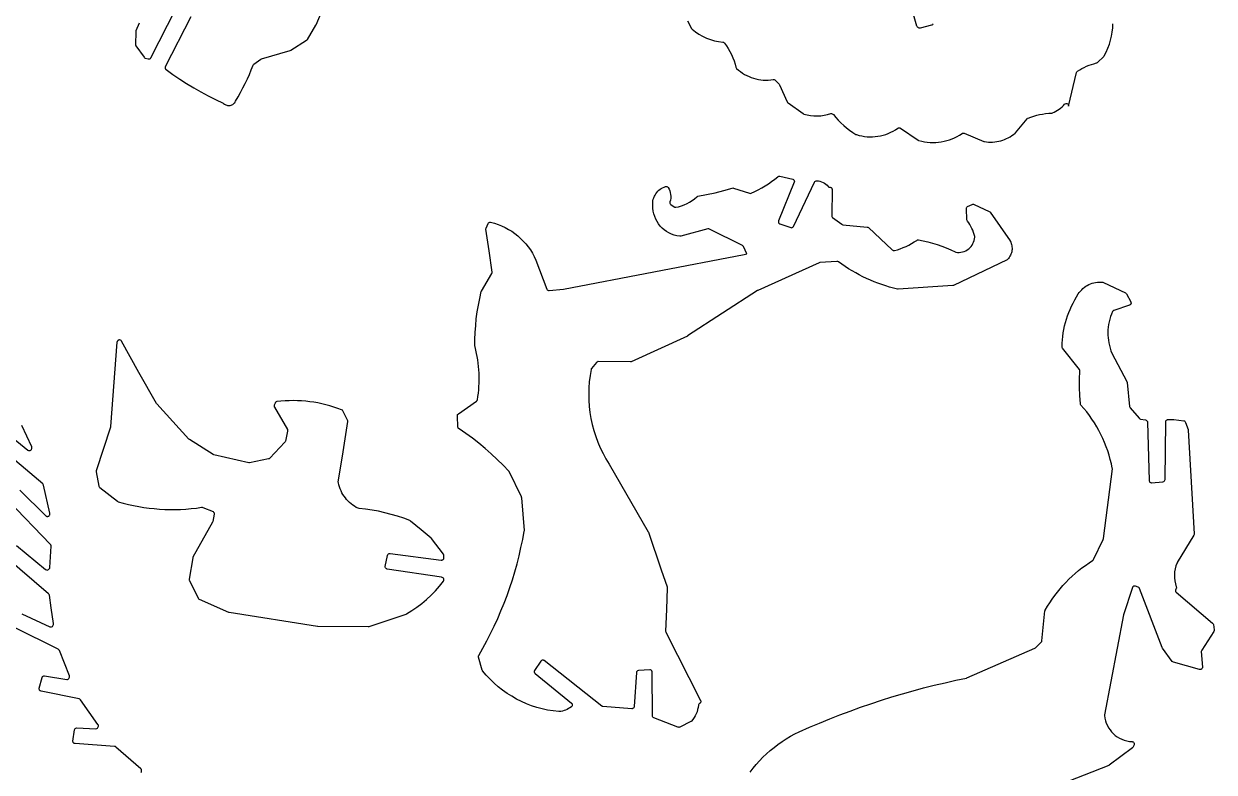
# Model space of a CAD drawing. Header units: millimetres. Extents: x -589 to -2, y 2 to 749.
# Drawn here: x -215.8 to -5.6, y 437.4 to 569.4 of the extents above; entities that cross this region are included whole.
import ezdxf

# ---------------------------------------------------------------- set-up
doc = ezdxf.new("R2010")
doc.units = ezdxf.units.MM
doc.header["$MEASUREMENT"] = 0

msp = doc.modelspace()

# ---------------------------------------------------------------- linework, layer by layer
for points in [[(-186.29, 570.69), (-190.78, 561.87), (-190.82, 561.73), (-190.81, 561.59), (-190.75, 561.46), (-190.65, 561.36), (-189.46, 560.51), (-188.24, 559.7), (-187.01, 558.91), (-185.76, 558.16), (-184.49, 557.43), (-183.21, 556.74), (-181.9, 556.07), (-180.59, 555.44), (-180.49, 555.38), (-180.36, 555.28), (-180.23, 555.2), (-180.09, 555.13), (-179.94, 555.08), (-179.79, 555.05), (-179.63, 555.03), (-179.47, 555.03), (-179.31, 555.06), (-179.16, 555.1), (-179.02, 555.15), (-178.88, 555.23), (-178.75, 555.31), (-178.64, 555.42), (-178.53, 555.53), (-178.44, 555.66), (-178.37, 555.8), (-177.92, 556.56), (-177.48, 557.33), (-177.07, 558.12), (-176.67, 558.91), (-176.29, 559.71), (-175.94, 560.52), (-175.6, 561.34), (-175.28, 562.16), (-175.23, 562.27), (-175.14, 562.35), (-173.91, 563.23), (-173.79, 563.28), (-168.74, 564.75), (-168.64, 564.78), (-165.83, 566.54), (-165.75, 566.6), (-165.69, 566.69), (-164.18, 569.19), (-164.16, 569.26), (-160.82, 577.29)], [(-55.21, 569.45), (-55.27, 569.37), (-55.36, 569.28), (-55.45, 569.22), (-55.55, 569.18), (-57.52, 568.66), (-57.62, 568.65), (-57.72, 568.67), (-57.81, 568.71), (-57.89, 568.77), (-57.98, 568.87), (-58.05, 568.95), (-58.1, 569.04), (-60.04, 575.85)], [(-195.38, 569.53), (-195.96, 568.19), (-195.98, 568.12), (-195.99, 568.03), (-196.06, 565.82), (-196.04, 565.69), (-195.98, 565.57), (-194.53, 563.56), (-194.43, 563.47), (-194.31, 563.41), (-193.8, 563.26), (-193.66, 563.24), (-193.53, 563.28), (-193.42, 563.35), (-193.34, 563.46), (-188.94, 572.09)], [(-98.6, 569.97), (-97.9, 568.63), (-97.86, 568.57), (-97.8, 568.51), (-97.21, 568.05), (-96.58, 567.63), (-95.93, 567.26), (-95.25, 566.94), (-94.56, 566.67), (-93.84, 566.46), (-93.1, 566.31), (-92.35, 566.21), (-92.27, 566.19), (-92.2, 566.16), (-92.13, 566.11), (-92.08, 566.04), (-91.73, 565.56), (-91.4, 565.06), (-91.11, 564.54), (-90.84, 564.01), (-90.59, 563.47), (-90.38, 562.91), (-90.19, 562.35), (-90.04, 561.77), (-89.99, 561.66), (-89.92, 561.57), (-89.59, 561.28), (-89.24, 561.01), (-88.88, 560.76), (-88.51, 560.53), (-88.13, 560.33), (-87.74, 560.14), (-87.33, 559.98), (-86.92, 559.84), (-86.51, 559.73), (-86.08, 559.64), (-85.65, 559.57), (-85.22, 559.53), (-84.79, 559.51), (-84.35, 559.52), (-83.91, 559.55), (-83.47, 559.61), (-83.38, 559.61), (-83.28, 559.6), (-83.2, 559.56), (-83.12, 559.5), (-82.43, 558.77), (-82.34, 558.66), (-80.98, 555.67), (-80.92, 555.58), (-80.84, 555.51), (-78.18, 553.6), (-78.12, 553.56), (-78.07, 553.53), (-77.47, 553.38), (-76.88, 553.27), (-76.27, 553.21), (-75.67, 553.19), (-75.06, 553.22), (-74.46, 553.3), (-73.87, 553.42), (-73.28, 553.6), (-73.16, 553.61), (-73.04, 553.59), (-72.93, 553.53), (-72.84, 553.44), (-72.42, 552.92), (-71.98, 552.43), (-71.51, 551.95), (-71.02, 551.5), (-70.51, 551.07), (-69.98, 550.66), (-69.43, 550.28), (-68.86, 549.93), (-68.78, 549.89), (-68.31, 549.76), (-67.84, 549.65), (-67.36, 549.58), (-66.89, 549.53), (-66.41, 549.51), (-65.93, 549.51), (-65.46, 549.54), (-64.98, 549.6), (-64.51, 549.69), (-64.05, 549.8), (-63.59, 549.94), (-63.15, 550.11), (-62.7, 550.3), (-62.27, 550.52), (-61.85, 550.76), (-61.45, 551.03), (-61.34, 551.08), (-61.22, 551.1), (-61.1, 551.08), (-60.99, 551.03), (-57.86, 548.9), (-57.8, 548.86), (-57.74, 548.85), (-57.25, 548.72), (-56.76, 548.62), (-56.27, 548.55), (-55.77, 548.51), (-55.27, 548.49), (-54.78, 548.51), (-54.29, 548.55), (-53.8, 548.61), (-53.31, 548.71), (-52.83, 548.83), (-52.36, 548.97), (-51.89, 549.14), (-51.44, 549.34), (-50.99, 549.57), (-50.56, 549.82), (-50.13, 550.09), (-50.04, 550.14), (-49.95, 550.16), (-49.85, 550.16), (-49.76, 550.13), (-46.27, 548.69), (-46.18, 548.67), (-45.81, 548.62), (-45.45, 548.59), (-45.09, 548.58), (-44.73, 548.59), (-44.37, 548.62), (-44.01, 548.67), (-43.66, 548.73), (-43.31, 548.82), (-42.96, 548.92), (-42.63, 549.04), (-42.29, 549.18), (-41.97, 549.34), (-41.65, 549.51), (-41.35, 549.71), (-41.05, 549.92), (-40.76, 550.14), (-40.71, 550.21), (-38.64, 552.7), (-38.57, 552.77), (-38.48, 552.81), (-37.98, 553), (-37.47, 553.17), (-36.95, 553.31), (-36.43, 553.43), (-35.9, 553.52), (-35.37, 553.6), (-34.83, 553.65), (-34.3, 553.67), (-34.23, 553.68), (-34.16, 553.71), (-33.85, 553.85), (-33.56, 554.01), (-33.27, 554.18), (-33, 554.36), (-32.74, 554.56), (-32.48, 554.78), (-32.24, 555.01), (-32.02, 555.25), (-31.91, 555.33), (-31.78, 555.38), (-31.65, 555.38), (-31.52, 555.33), (-31.42, 555.26), (-31.35, 555.15), (-31.31, 555.02), (-31.32, 554.89), (-29.92, 560.85), (-29.86, 560.99), (-29.75, 561.1), (-29.36, 561.34), (-28.96, 561.56), (-28.55, 561.76), (-28.14, 561.95), (-27.71, 562.12), (-27.29, 562.27), (-26.85, 562.41), (-26.41, 562.53), (-26.32, 562.57), (-26.23, 562.63), (-25.1, 563.7), (-25.02, 563.8), (-24.69, 564.46), (-24.39, 565.14), (-24.13, 565.83), (-23.92, 566.53), (-23.75, 567.25), (-23.62, 567.98), (-23.53, 568.71), (-23.49, 569.45)], [(-133.35, 534.42), (-132.69, 534.25), (-132.04, 534.03), (-131.41, 533.78), (-130.8, 533.5), (-130.21, 533.18), (-129.63, 532.83), (-129.08, 532.45), (-128.56, 532.03), (-128.06, 531.59), (-127.58, 531.12), (-127.13, 530.62), (-126.71, 530.09), (-126.32, 529.54), (-125.97, 528.96), (-125.64, 528.36), (-125.35, 527.74), (-123.41, 522.64), (-123.35, 522.53), (-123.25, 522.44), (-123.14, 522.39), (-123.01, 522.39), (-120.5, 522.6), (-88.61, 528.75), (-88.12, 528.88), (-88.73, 530.15), (-88.8, 530.26), (-88.9, 530.34), (-94.72, 533.21), (-94.86, 533.25), (-95, 533.25), (-99.8, 531.99), (-99.87, 531.97), (-99.95, 531.98), (-100.46, 532.05), (-100.95, 532.18), (-101.42, 532.35), (-101.87, 532.56), (-102.29, 532.81), (-102.69, 533.09), (-103.06, 533.41), (-103.4, 533.76), (-103.7, 534.14), (-103.97, 534.55), (-104.2, 534.98), (-104.39, 535.43), (-104.55, 535.9), (-104.65, 536.39), (-104.71, 536.89), (-104.73, 537.41), (-104.74, 537.69), (-104.72, 537.96), (-104.69, 538.23), (-104.63, 538.5), (-104.55, 538.76), (-104.45, 539.01), (-104.33, 539.24), (-104.19, 539.47), (-104.03, 539.69), (-103.85, 539.89), (-103.66, 540.07), (-103.45, 540.25), (-103.23, 540.4), (-102.99, 540.53), (-102.74, 540.65), (-102.47, 540.74), (-102.34, 540.76), (-102.22, 540.74), (-102.1, 540.67), (-102.02, 540.57), (-101.85, 540.28), (-101.73, 539.97), (-101.63, 539.66), (-101.57, 539.33), (-101.55, 539.01), (-101.56, 538.68), (-101.61, 538.35), (-101.69, 538.02), (-101.71, 537.9), (-101.69, 537.78), (-101.64, 537.67), (-101.55, 537.58), (-100.98, 537.14), (-100.91, 537.1), (-100.84, 537.07), (-100.68, 537.07), (-100.16, 537.18), (-99.65, 537.32), (-99.16, 537.5), (-98.68, 537.72), (-98.22, 537.97), (-97.77, 538.25), (-97.35, 538.56), (-96.95, 538.91), (-96.85, 538.97), (-96.75, 539.01), (-95.22, 539.3), (-93.71, 539.65), (-92.2, 540.03), (-90.7, 540.47), (-90.59, 540.48), (-90.46, 540.47), (-87.64, 539.55), (-87.5, 539.53), (-87.36, 539.56), (-86.73, 539.85), (-86.11, 540.15), (-85.5, 540.49), (-84.9, 540.84), (-84.32, 541.21), (-83.75, 541.61), (-83.19, 542.03), (-82.65, 542.47), (-82.58, 542.52), (-82.49, 542.56), (-82.4, 542.57), (-82.31, 542.56), (-80.03, 542.02), (-79.95, 541.99), (-79.88, 541.95), (-79.82, 541.89), (-79.77, 541.82), (-79.74, 541.74), (-79.73, 541.65), (-79.73, 541.57), (-79.75, 541.49), (-82.51, 534.66), (-82.54, 534.58), (-82.55, 534.5), (-82.54, 534.42), (-82.51, 534.34), (-82.47, 534.27), (-82.42, 534.21), (-82.35, 534.17), (-82.27, 534.13), (-80.38, 533.49), (-80.24, 533.47), (-80.1, 533.5), (-79.98, 533.57), (-79.89, 533.69), (-76.18, 541.53), (-76.11, 541.63), (-76.01, 541.7), (-75.9, 541.74), (-75.79, 541.75), (-75.5, 541.72), (-75.21, 541.66), (-74.94, 541.57), (-74.67, 541.46), (-74.42, 541.32), (-74.19, 541.16), (-73.97, 540.97), (-73.77, 540.76), (-73.71, 540.7), (-73.63, 540.65), (-73.55, 540.62), (-73.47, 540.61), (-73.39, 540.6), (-73.31, 540.58), (-73.25, 540.54), (-73.19, 540.49), (-73.14, 540.43), (-73.1, 540.36), (-73.08, 540.2), (-73.14, 535.6), (-73.13, 535.51), (-73.09, 535.42), (-73.04, 535.34), (-72.98, 535.28), (-71.38, 534.07), (-71.28, 534.02), (-71.17, 533.99), (-66.89, 533.59), (-66.76, 533.56), (-66.65, 533.49), (-64.53, 531.53), (-62.44, 529.54), (-62.36, 529.48), (-62.27, 529.44), (-62.17, 529.43), (-62.07, 529.44), (-61.54, 529.59), (-61.03, 529.77), (-60.52, 529.96), (-60.02, 530.17), (-59.53, 530.41), (-59.05, 530.67), (-58.58, 530.95), (-58.12, 531.24), (-58.06, 531.28), (-57.98, 531.31), (-57.91, 531.32), (-57.83, 531.31), (-56.99, 531.14), (-56.16, 530.95), (-55.34, 530.73), (-54.52, 530.48), (-53.71, 530.2), (-52.92, 529.89), (-52.13, 529.56), (-51.36, 529.2), (-51.25, 529.17), (-50.95, 529.12), (-50.65, 529.12), (-50.35, 529.14), (-50.05, 529.2), (-49.76, 529.28), (-49.48, 529.4), (-49.21, 529.55), (-48.96, 529.72), (-48.73, 529.92), (-48.53, 530.15), (-48.35, 530.39), (-48.2, 530.66), (-48.08, 530.93), (-47.98, 531.22), (-47.92, 531.52), (-47.89, 531.82), (-47.89, 531.93), (-47.98, 532.29), (-48.1, 532.65), (-48.23, 533.01), (-48.38, 533.35), (-48.56, 533.69), (-48.75, 534.01), (-48.96, 534.33), (-49.19, 534.63), (-49.24, 534.74), (-49.26, 534.86), (-49.37, 536.84), (-49.35, 536.96), (-49.31, 537.07), (-49.24, 537.15), (-49.14, 537.22), (-48.33, 537.59), (-48.25, 537.62), (-48.16, 537.63), (-48.08, 537.62), (-47.99, 537.59), (-45.32, 536.35), (-45.24, 536.29), (-45.18, 536.21), (-41.64, 531.16), (-41.63, 531.11), (-41.53, 530.91), (-41.45, 530.7), (-41.39, 530.49), (-41.35, 530.28), (-41.32, 530.07), (-41.31, 529.85), (-41.31, 529.64), (-41.33, 529.43), (-41.37, 529.22), (-41.42, 529.01), (-41.49, 528.81), (-41.58, 528.61), (-41.68, 528.42), (-41.79, 528.24), (-41.92, 528.06), (-42.07, 527.89), (-42.18, 527.82), (-51.62, 523.29), (-51.69, 523.27), (-51.77, 523.26), (-61.38, 522.6), (-61.51, 522.61), (-62.21, 522.79), (-62.91, 522.98), (-63.61, 523.19), (-64.29, 523.42), (-64.97, 523.66), (-65.65, 523.92), (-66.31, 524.2), (-66.97, 524.5), (-67.63, 524.81), (-68.27, 525.14), (-68.9, 525.48), (-69.53, 525.85), (-70.15, 526.22), (-70.76, 526.62), (-71.35, 527.03), (-71.94, 527.45), (-72.07, 527.51), (-72.21, 527.53), (-75.23, 527.33), (-75.37, 527.28), (-86.21, 522.41), (-86.26, 522.39), (-98.57, 514.37), (-98.62, 514.34), (-108.52, 509.83), (-108.6, 509.79), (-108.68, 509.78), (-114.34, 509.85), (-114.42, 509.84), (-114.51, 509.82), (-114.58, 509.77), (-114.64, 509.71), (-115.52, 508.65), (-115.58, 508.57), (-115.61, 508.48), (-115.8, 507.39), (-115.93, 506.3), (-116.02, 505.21), (-116.04, 504.12), (-116.02, 503.03), (-115.94, 501.94), (-115.82, 500.87), (-115.64, 499.8), (-115.41, 498.74), (-115.13, 497.69), (-114.8, 496.65), (-114.42, 495.63), (-113.99, 494.63), (-113.51, 493.65), (-112.99, 492.69), (-112.41, 491.75), (-105.53, 479.8), (-105.51, 479.73), (-103.23, 473.09), (-102.21, 470.1), (-102.18, 469.95), (-102.33, 466.11), (-102.46, 462.26), (-102.44, 462.17), (-102.41, 462.09), (-96.28, 450.07), (-96.26, 449.99), (-96.24, 449.92), (-96.26, 449.77), (-96.34, 449.63), (-96.39, 449.57), (-96.46, 449.53), (-96.54, 449.47), (-96.61, 449.4), (-96.65, 449.31), (-96.68, 449.21), (-96.73, 448.82), (-96.81, 448.45), (-96.92, 448.07), (-97.06, 447.71), (-97.22, 447.37), (-97.42, 447.03), (-97.64, 446.71), (-97.88, 446.41), (-97.94, 446.36), (-98.01, 446.33), (-99.95, 445.36), (-100.03, 445.33), (-100.11, 445.31), (-100.2, 445.32), (-100.28, 445.34), (-104.55, 446.98), (-104.65, 447.04), (-104.73, 447.13), (-104.78, 447.23), (-104.8, 447.35), (-104.84, 455.07), (-104.85, 455.15), (-104.87, 455.23), (-104.91, 455.3), (-104.97, 455.36), (-105.03, 455.41), (-105.1, 455.45), (-105.17, 455.47), (-105.26, 455.47), (-107.26, 455.35), (-107.4, 455.31), (-107.51, 455.23), (-107.59, 455.11), (-107.62, 454.97), (-108.01, 448.98), (-108.03, 448.9), (-108.06, 448.83), (-108.15, 448.71), (-108.29, 448.63), (-108.36, 448.61), (-108.44, 448.61), (-113.52, 448.98), (-113.63, 449.01), (-113.73, 449.06), (-123.89, 457.09), (-123.96, 457.13), (-124.03, 457.16), (-124.11, 457.17), (-124.19, 457.16), (-124.27, 457.14), (-124.35, 457.11), (-124.41, 457.06), (-124.47, 457), (-125.59, 455.36), (-125.65, 455.22), (-125.65, 455.08), (-125.6, 454.94), (-125.5, 454.82), (-119.1, 449.58), (-119.03, 449.52), (-118.98, 449.44), (-118.95, 449.35), (-118.94, 449.26), (-118.95, 449.17), (-118.98, 449.09), (-119.03, 449.01), (-119.1, 448.95), (-119.34, 448.77), (-119.58, 448.62), (-119.84, 448.48), (-120.11, 448.37), (-120.38, 448.27), (-120.67, 448.19), (-120.95, 448.13), (-121.24, 448.09), (-121.33, 448.09), (-122.31, 448.2), (-123.29, 448.36), (-124.24, 448.57), (-125.19, 448.83), (-126.11, 449.13), (-127.02, 449.48), (-127.91, 449.87), (-128.78, 450.31), (-129.63, 450.79), (-130.45, 451.31), (-131.24, 451.88), (-132.01, 452.48), (-132.75, 453.13), (-133.45, 453.81), (-134.12, 454.53), (-134.76, 455.28), (-134.81, 455.35), (-134.84, 455.42), (-135.48, 457.68), (-135.49, 457.75), (-135.49, 457.83), (-135.48, 457.91), (-135.44, 457.98), (-134.72, 459.26), (-134.02, 460.55), (-133.35, 461.86), (-132.71, 463.18), (-132.1, 464.51), (-131.53, 465.86), (-130.98, 467.22), (-130.46, 468.59), (-129.97, 469.97), (-129.51, 471.37), (-129.08, 472.77), (-128.69, 474.18), (-128.32, 475.6), (-127.99, 477.03), (-127.69, 478.47), (-127.42, 479.92), (-127.4, 480.02), (-127.87, 485.82), (-127.88, 485.89), (-127.91, 485.96), (-130.1, 490.44), (-130.16, 490.54), (-131.16, 491.58), (-132.19, 492.59), (-133.25, 493.57), (-134.33, 494.52), (-135.45, 495.43), (-136.58, 496.32), (-137.75, 497.17), (-138.93, 498), (-139.01, 498.05), (-139.06, 498.13), (-139.1, 498.21), (-139.12, 498.3), (-139.21, 500.3), (-139.2, 500.4), (-139.17, 500.5), (-139.11, 500.58), (-139.03, 500.65), (-135.85, 502.86), (-135.78, 502.91), (-135.74, 502.97), (-135.7, 503.05), (-135.68, 503.12), (-135.59, 503.71), (-135.51, 504.29), (-135.45, 504.87), (-135.41, 505.46), (-135.38, 506.05), (-135.37, 506.63), (-135.37, 507.22), (-135.39, 507.8), (-135.42, 508.39), (-135.47, 508.97), (-135.53, 509.56), (-135.61, 510.14), (-135.71, 510.72), (-135.82, 511.3), (-135.94, 511.87), (-136.09, 512.45), (-136.11, 512.54), (-136.11, 513.75), (-136.07, 514.97), (-135.99, 516.19), (-135.88, 517.4), (-135.72, 518.6), (-135.52, 519.81), (-135.28, 521), (-135, 522.19), (-134.99, 522.25), (-134.96, 522.3), (-133.15, 525.39), (-133.1, 525.51), (-133.1, 525.64), (-133.63, 529.41), (-134.17, 533.19), (-134.18, 533.29), (-134.16, 533.4), (-133.8, 534.19), (-133.73, 534.31), (-133.62, 534.39), (-133.49, 534.43), (-133.35, 534.42)], [(-87.56, 437.4), (-87.03, 438.09), (-86.47, 438.76), (-85.89, 439.41), (-85.28, 440.04), (-84.65, 440.64), (-84, 441.22), (-83.32, 441.78), (-82.63, 442.3), (-81.91, 442.81), (-81.18, 443.28), (-80.42, 443.73), (-79.65, 444.15), (-78.86, 444.54), (-77.08, 445.32), (-75.29, 446.07), (-73.49, 446.8), (-71.69, 447.51), (-69.87, 448.19), (-68.04, 448.85), (-66.21, 449.48), (-64.36, 450.09), (-62.51, 450.67), (-60.65, 451.22), (-58.78, 451.76), (-56.91, 452.26), (-55.03, 452.74), (-53.14, 453.19), (-51.24, 453.62), (-49.34, 454.02), (-49.26, 454.04), (-37.27, 459.29), (-37.14, 459.37), (-36.16, 460.32), (-36.07, 460.44), (-36.04, 460.58), (-35.49, 465.85), (-35.48, 465.93), (-35.44, 466.01), (-35.05, 466.67), (-34.64, 467.31), (-34.21, 467.94), (-33.76, 468.56), (-33.29, 469.17), (-32.81, 469.76), (-32.31, 470.33), (-31.79, 470.89), (-31.26, 471.43), (-30.7, 471.96), (-30.14, 472.47), (-29.55, 472.96), (-28.96, 473.43), (-28.34, 473.89), (-27.72, 474.33), (-27.08, 474.75), (-26.99, 474.82), (-26.93, 474.91), (-25.2, 478.48), (-25.16, 478.62), (-23.6, 490.9), (-23.61, 491.03), (-23.77, 491.8), (-23.96, 492.57), (-24.17, 493.33), (-24.41, 494.08), (-24.67, 494.82), (-24.96, 495.55), (-25.27, 496.27), (-25.61, 496.98), (-25.97, 497.68), (-26.36, 498.36), (-26.76, 499.03), (-27.2, 499.69), (-27.65, 500.33), (-28.13, 500.96), (-28.62, 501.57), (-29.14, 502.17), (-29.22, 502.28), (-29.24, 502.35), (-29.24, 502.42), (-29.33, 503.85), (-29.37, 505.29), (-29.37, 506.72), (-29.32, 508.16), (-29.34, 508.31), (-29.37, 508.37), (-29.41, 508.43), (-32.39, 512.21), (-32.46, 512.32), (-32.48, 512.45), (-32.46, 513.07), (-32.42, 513.69), (-32.35, 514.3), (-32.26, 514.92), (-32.15, 515.53), (-32.02, 516.13), (-31.87, 516.73), (-31.7, 517.32), (-31.51, 517.91), (-31.3, 518.48), (-31.07, 519.06), (-30.81, 519.62), (-30.54, 520.17), (-30.25, 520.72), (-29.94, 521.26), (-29.61, 521.78), (-29.43, 522.05), (-29.23, 522.3), (-29.01, 522.53), (-28.78, 522.75), (-28.54, 522.95), (-28.29, 523.13), (-28.02, 523.29), (-27.74, 523.43), (-27.46, 523.56), (-27.16, 523.66), (-26.86, 523.74), (-26.56, 523.81), (-26.24, 523.85), (-25.93, 523.87), (-25.61, 523.86), (-25.29, 523.84)], [(-25.29, 523.84), (-25.16, 523.79), (-21.29, 521.98), (-21.19, 521.91), (-21.12, 521.81), (-20.35, 520.37), (-20.31, 520.29), (-20.3, 520.2), (-20.3, 520.12), (-20.32, 520.03), (-20.37, 519.95), (-20.42, 519.89), (-20.5, 519.84), (-20.58, 519.8), (-23.32, 518.89), (-23.4, 518.85), (-23.46, 518.8), (-23.56, 518.67), (-23.75, 518.23), (-23.91, 517.78), (-24.05, 517.33), (-24.17, 516.87), (-24.26, 516.41), (-24.33, 515.94), (-24.37, 515.47), (-24.39, 515), (-24.39, 514.53), (-24.36, 514.06), (-24.3, 513.6), (-24.22, 513.13), (-24.12, 512.67), (-23.99, 512.21), (-23.84, 511.76), (-23.66, 511.31), (-21.05, 506.31), (-21, 506.16), (-20.56, 501.91), (-20.53, 501.79), (-20.46, 501.69), (-18.88, 499.85), (-18.77, 499.76), (-18.65, 499.71), (-17.73, 499.55), (-17.6, 499.5), (-17.49, 499.41), (-17.42, 499.3), (-17.4, 499.17), (-17.1, 488.86), (-17.09, 488.78), (-17.06, 488.7), (-17.02, 488.63), (-16.96, 488.57), (-16.89, 488.52), (-16.82, 488.49), (-16.74, 488.47), (-16.66, 488.47), (-14.68, 488.66), (-14.53, 488.7), (-14.41, 488.79), (-14.33, 488.91), (-14.3, 489.05), (-14.16, 499.23), (-14.16, 499.31), (-14.13, 499.38), (-14.1, 499.45), (-14.05, 499.51), (-13.92, 499.59), (-13.84, 499.61), (-13.76, 499.62), (-12.75, 499.61), (-11, 499.41), (-10.89, 499.37), (-10.8, 499.31), (-10.73, 499.23), (-10.67, 499.13), (-10.23, 497.84), (-10.21, 497.79), (-10.19, 497.73), (-9.14, 479.47), (-9.14, 479.35), (-9.19, 479.25), (-12.15, 474.4), (-12.17, 474.35), (-12.37, 473.83), (-12.51, 473.31), (-12.6, 472.77), (-12.65, 472.24), (-12.64, 471.7), (-12.58, 471.16), (-12.47, 470.62), (-12.31, 470.1), (-12.29, 470), (-12.29, 469.9), (-12.32, 469.8), (-12.37, 469.71), (-12.42, 469.65), (-12.45, 469.57), (-12.47, 469.42), (-12.43, 469.27), (-12.38, 469.2), (-12.32, 469.14), (-5.91, 463.69), (-5.82, 463.58), (-5.77, 463.45), (-5.62, 462.52), (-5.62, 462.38), (-5.67, 462.24), (-7.83, 458.95), (-7.88, 458.84), (-7.89, 458.71), (-7.7, 455.94), (-7.71, 455.84), (-7.73, 455.75), (-7.78, 455.67), (-7.85, 455.6), (-7.93, 455.55), (-8.02, 455.52), (-8.11, 455.51), (-8.2, 455.52), (-12.81, 456.8), (-12.94, 456.85), (-13.04, 456.95), (-14.74, 459.3), (-14.79, 459.39), (-18.79, 469.79), (-18.83, 469.86), (-18.88, 469.93), (-18.95, 469.98), (-19.03, 470.03), (-19.53, 470.21), (-19.69, 470.24), (-19.85, 470.2), (-19.92, 470.16), (-19.98, 470.1), (-20.02, 470.04), (-20.06, 469.96), (-21.61, 465.19), (-24.99, 447.54), (-24.99, 447.41), (-24.92, 446.94), (-24.81, 446.49), (-24.67, 446.05), (-24.48, 445.63), (-24.27, 445.24), (-24.01, 444.86), (-23.73, 444.51), (-23.42, 444.19), (-23.08, 443.89), (-22.72, 443.63), (-22.33, 443.4), (-21.93, 443.2), (-21.5, 443.04), (-21.05, 442.91), (-20.59, 442.83), (-20.12, 442.79), (-20.03, 442.77), (-19.95, 442.73), (-19.87, 442.68), (-19.81, 442.61), (-19.77, 442.52), (-19.75, 442.43), (-19.75, 442.34), (-19.77, 442.24), (-19.92, 441.87), (-19.97, 441.76), (-20.05, 441.68), (-24.14, 438.65), (-24.24, 438.6), (-40.31, 432.28)], [(-199.25, 513.44), (-199.29, 513.36), (-199.31, 513.27), (-200.47, 498.39), (-200.48, 498.3), (-202.96, 490.57), (-202.97, 490.47), (-202.96, 490.37), (-202.51, 487.88), (-202.45, 487.75), (-202.36, 487.64), (-199.23, 485.21), (-199.17, 485.16), (-199.11, 485.13), (-198.21, 484.88), (-197.3, 484.65), (-196.39, 484.45), (-195.48, 484.28), (-194.56, 484.12), (-193.64, 484), (-192.72, 483.9), (-191.79, 483.82), (-190.86, 483.77), (-189.93, 483.75), (-189, 483.75), (-188.08, 483.78), (-187.15, 483.83), (-186.22, 483.9), (-185.29, 484.01), (-184.37, 484.14), (-184.25, 484.14), (-184.15, 484.11), (-182.36, 483.37), (-182.25, 483.29), (-182.17, 483.17), (-182.13, 483.04), (-182.14, 482.9), (-182.4, 481.64), (-182.45, 481.53), (-185.9, 475.33), (-185.94, 475.27), (-185.95, 475.2), (-186.55, 471.44), (-186.55, 471.31), (-186.51, 471.2), (-184.98, 468.1), (-184.9, 467.99), (-184.78, 467.91), (-179.62, 465.64), (-179.51, 465.62), (-163.92, 463.15), (-163.85, 463.15), (-154.95, 463.08), (-154.82, 463.1), (-148.28, 465.29), (-148.21, 465.33), (-147.27, 465.91), (-146.37, 466.53), (-145.5, 467.19), (-144.67, 467.9), (-143.86, 468.64), (-143.1, 469.42), (-142.37, 470.24), (-141.68, 471.1), (-141.61, 471.22), (-141.59, 471.36), (-141.62, 471.49), (-141.69, 471.61), (-141.78, 471.68), (-141.88, 471.76), (-142.01, 471.8), (-151.61, 473.24), (-151.69, 473.26), (-151.76, 473.3), (-151.82, 473.35), (-151.87, 473.41), (-151.91, 473.48), (-151.94, 473.56), (-151.94, 473.64), (-151.94, 473.72), (-151.53, 475.66), (-151.47, 475.8), (-151.37, 475.9), (-151.24, 475.96), (-151.09, 475.97), (-142.06, 474.84), (-141.97, 474.83), (-141.89, 474.85), (-141.81, 474.88), (-141.74, 474.94), (-141.68, 475), (-141.64, 475.07), (-141.61, 475.16), (-141.6, 475.24), (-141.62, 475.63), (-141.64, 475.75), (-141.69, 475.86), (-143.81, 478.62), (-143.87, 478.68), (-145.62, 480.17), (-147.49, 481.72), (-147.54, 481.76), (-147.6, 481.79), (-148.69, 482.2), (-149.78, 482.57), (-150.89, 482.89), (-152.01, 483.18), (-153.15, 483.43), (-154.28, 483.63), (-155.43, 483.8), (-156.58, 483.92), (-156.72, 483.96), (-157.06, 484.13), (-157.38, 484.32), (-157.68, 484.53), (-157.98, 484.76), (-158.26, 485), (-158.52, 485.25), (-158.77, 485.52), (-159, 485.8), (-159.22, 486.1), (-159.42, 486.4), (-159.6, 486.72), (-159.76, 487.05), (-159.91, 487.39), (-160.03, 487.74), (-160.14, 488.09), (-160.23, 488.46), (-160.24, 488.6), (-159.41, 493.93), (-158.56, 499.26), (-158.57, 499.38), (-158.6, 499.51), (-159.43, 501.15), (-159.52, 501.26), (-159.65, 501.35), (-160.33, 501.6), (-161.02, 501.83), (-161.72, 502.05), (-162.42, 502.24), (-163.13, 502.4), (-163.84, 502.55), (-164.56, 502.67), (-165.28, 502.77), (-166, 502.85), (-166.72, 502.91), (-167.45, 502.95), (-168.18, 502.96), (-168.9, 502.95), (-169.63, 502.92), (-170.36, 502.86), (-171.09, 502.78), (-171.19, 502.76), (-171.29, 502.7), (-171.36, 502.63), (-171.41, 502.53), (-171.55, 502.15), (-171.58, 502.07), (-171.58, 501.98), (-171.56, 501.89), (-171.53, 501.81), (-169.23, 497.86), (-169.19, 497.71), (-169.2, 497.57), (-169.56, 495.8), (-169.6, 495.7), (-169.66, 495.61), (-172.35, 492.78), (-172.44, 492.71), (-172.56, 492.67), (-175.9, 492), (-175.98, 491.98), (-176.06, 491.99), (-182.21, 493.41), (-182.34, 493.46), (-186.52, 496.12), (-186.61, 496.18), (-192.28, 502.37), (-192.34, 502.43), (-195.46, 507.93), (-198.54, 513.47), (-198.6, 513.55), (-198.69, 513.62), (-198.79, 513.66), (-198.89, 513.67), (-199, 513.65), (-199.1, 513.61), (-199.19, 513.53), (-199.25, 513.44)], [(-218.6, 497.1), (-215.03, 494.23), (-214.96, 494.18), (-214.87, 494.15), (-214.79, 494.14), (-214.7, 494.15), (-214.62, 494.18), (-214.54, 494.22), (-214.48, 494.27), (-214.43, 494.34), (-214.39, 494.42), (-214.35, 494.5), (-214.33, 494.6), (-214.34, 494.69), (-214.36, 494.78), (-216.12, 498.6)], [(-216.46, 487.19), (-211.88, 482.64), (-211.82, 482.59), (-211.75, 482.55), (-211.67, 482.53), (-211.59, 482.52), (-211.51, 482.53), (-211.43, 482.56), (-211.35, 482.6), (-211.29, 482.66), (-211.24, 482.74), (-211.19, 482.82), (-211.16, 482.9), (-211.14, 482.99), (-211.15, 483.08), (-212.27, 488.07), (-212.33, 488.18), (-212.41, 488.28), (-220.47, 495.05)], [(-217.07, 477.41), (-211.91, 473.16), (-211.78, 473.09), (-211.64, 473.07), (-211.5, 473.11), (-211.38, 473.19), (-211.28, 473.29), (-211.19, 473.4), (-211.16, 473.47), (-211.15, 473.54), (-210.95, 477.31), (-210.95, 477.39), (-210.97, 477.46), (-211, 477.53), (-211.05, 477.6), (-218.53, 485.33)], [(-216.12, 465.35), (-211.14, 463.07), (-211, 463.03), (-210.85, 463.05), (-210.72, 463.11), (-210.62, 463.22), (-210.56, 463.34), (-210.5, 463.47), (-210.5, 463.61), (-210.91, 466.38), (-211.24, 468.61), (-211.29, 468.75), (-211.38, 468.85), (-218.98, 475.38)], [(-195.03, 437.36), (-194.97, 437.49), (-194.96, 437.63), (-194.96, 437.75), (-195.01, 437.9), (-195.1, 438.02), (-199.5, 441.84), (-199.6, 441.91), (-199.72, 441.94), (-206.7, 442.45), (-206.78, 442.46), (-206.86, 442.48), (-206.93, 442.53), (-206.98, 442.58), (-207.03, 442.65), (-207.06, 442.72), (-207.08, 442.8), (-207.08, 442.89), (-206.83, 444.85), (-206.78, 445), (-206.69, 445.11), (-206.56, 445.18), (-206.41, 445.2), (-203.04, 445.07), (-202.89, 445.09), (-202.76, 445.16), (-202.67, 445.27), (-202.62, 445.41), (-202.6, 445.53), (-202.59, 445.61), (-202.6, 445.68), (-202.63, 445.76), (-202.67, 445.82), (-205.73, 450.19), (-205.85, 450.3), (-205.99, 450.36), (-212.71, 451.71), (-212.79, 451.73), (-212.87, 451.76), (-212.93, 451.82), (-212.98, 451.88), (-213.01, 451.95), (-213.04, 452.03), (-213.04, 452.11), (-213.03, 452.2), (-212.54, 454.13), (-212.47, 454.26), (-212.37, 454.35), (-212.23, 454.41), (-212.08, 454.41), (-208.19, 453.76), (-208.05, 453.76), (-207.92, 453.81), (-207.82, 453.91), (-207.75, 454.04), (-207.71, 454.16), (-207.69, 454.3), (-207.71, 454.43), (-209.48, 458.89), (-209.56, 459.01), (-209.68, 459.1), (-217.43, 462.91)]]:
    msp.add_lwpolyline(points)

doc.saveas('drawing.dxf')
